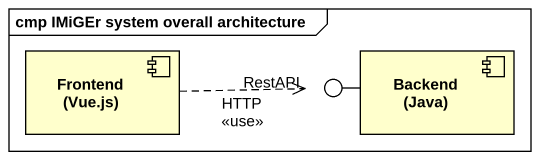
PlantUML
@startuml
mainframe cmp IMiGEr system overall architecture
component "Frontend (Vue.js)" as Frontend_Vue_js
() RestAPI
component "Backend (Java)" as Backend_Java
Backend_Java -left- RestAPI
Frontend_Vue_js .right.> RestAPI : HTTP\n<<use>>
@enduml
